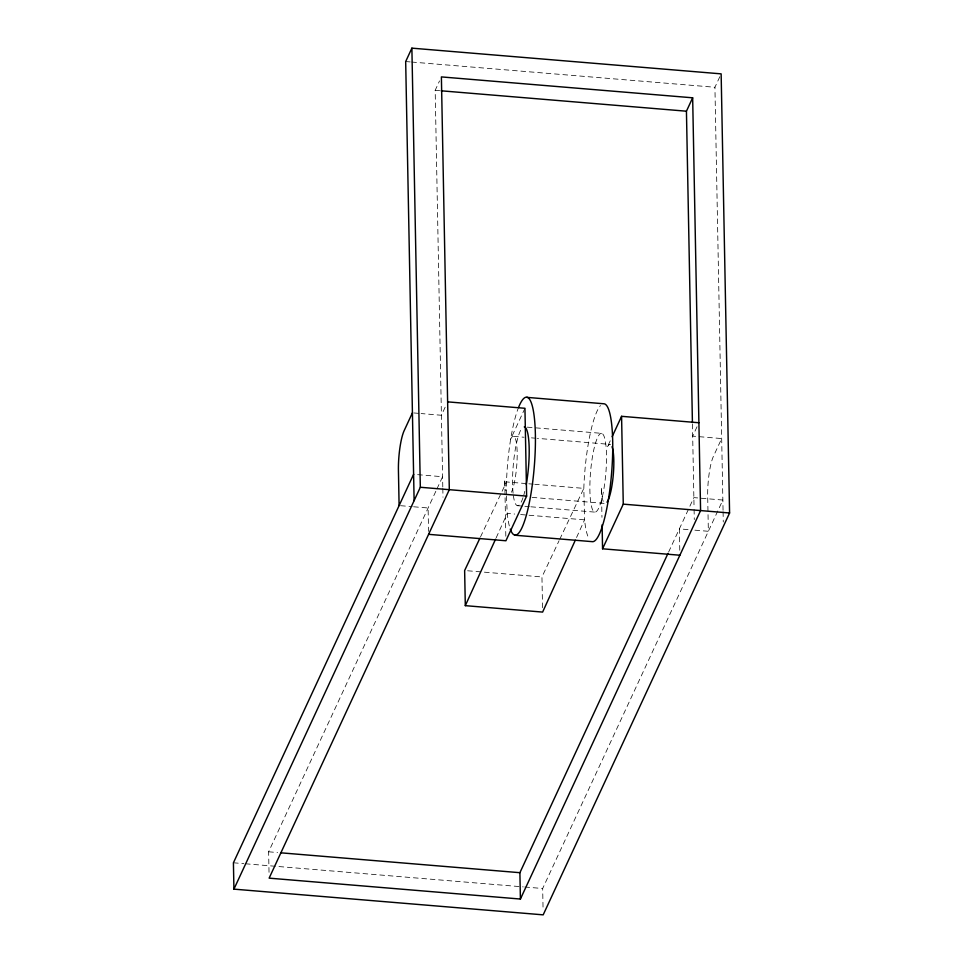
<?xml version="1.0" encoding="UTF-8"?>
<svg xmlns="http://www.w3.org/2000/svg" width="963" height="963" viewBox="0 0 963 963"><rect width="100%" height="100%" fill="white"/><g stroke="black" fill="none" stroke-linecap="round" stroke-linejoin="round"><path stroke-width="0.72" stroke-dasharray="4.82 3.61" d="M506.406 495.981L507.26 513.423A69.192 13.41 -85.2 0 0 509.848 527.796M506.418 494.573L506.502 481.933A69.192 13.41 -85.2 0 1 517.974 408.938M496.162 537.836L507.26 513.423L514.699 514.049M576.56 537.486L584.577 519.851L583.819 488.373A69.192 13.41 -85.2 0 1 600.491 405.555M442.787 486.977L435.18 90.305L439.525 80.928M445.147 407.217L441.415 415.258L421.12 413.56M269.026 872.297L268.629 851.798L436.287 490.323M436.925 488.963L442.595 476.733L413.609 474.314M524.943 408.288L510.45 439.537A29.66 5.754 -85.2 0 1 517.167 452.49A29.66 5.754 -85.2 0 1 511.461 492.237M723.057 510.282L714.931 87.26L719.903 76.546M610.241 440.789L607.087 447.578A29.66 5.754 -85.2 0 1 610.265 444.412L537.402 438.358M697.031 426.765L692.686 436.143L721.672 438.562L713.39 456.414A29.66 5.754 -85.2 0 0 707.685 496.162L708.359 531.287L693.866 530.083M668.611 552.076L693.866 497.618L722.852 500.038L542.675 888.5L543.096 910.456M480.489 536.969L506.502 481.933L527.315 483.667M542.542 607.701L541.952 576.957L559.07 540.712M559.708 539.376L583.819 488.373L534.754 484.293M405.676 61.548L410.154 61.921M411.658 62.041L714.931 87.26M435.18 90.305L439.658 90.678M413.873 412.958L419.675 413.44M527.243 427.151L601.574 433.338A39.543 7.668 -85.2 0 1 603.043 493.538A39.543 7.668 -85.2 0 1 589.91 491.286A39.543 7.668 -85.2 0 1 601.574 433.338M513.616 436.371L524.028 437.238M531.456 437.852L535.922 438.225M528.807 483.799L533.261 484.16M532.07 497.377L604.92 503.444A29.66 5.754 -85.2 0 1 601.381 487.326L601.959 517.312M517.456 505.683L523.403 506.177M524.895 506.297L529.349 506.67M530.842 506.791L594.773 512.111M520.646 514.543L584.577 519.851A69.192 13.41 -85.2 0 0 588.983 538.714M400.56 505.695L412.152 506.658M413.596 506.779L428.102 507.983L428.547 531.407M688.064 529.602L679.372 528.88L679.794 550.836M467.609 570.77L541.952 576.957M268.629 851.798L277.609 852.544M233.419 862.788L243.88 863.655M245.372 863.775L523.258 886.887M524.751 887.007L542.675 888.5M723.081 511.738L723.273 521.994M692.457 424.117L694.058 507.874M694.094 509.331L694.287 519.575M505.828 536.259L504.732 479.285A29.66 5.754 -85.2 0 0 505.828 490.661M442.824 488.434L442.992 497.221M524.799 491.299A39.543 7.668 -85.2 0 1 523.812 495.066M522.993 497.715A39.543 7.668 -85.2 0 1 513.255 494.693M513.098 493.225A39.543 7.668 -85.2 0 1 522.187 427.909"/><path stroke-width="1.44" d="M575.32 540.195L542.626 612.083L465.31 605.655L495.548 539.196M413.609 474.314L233.419 862.788L233.925 889.138L543.18 914.85L729.581 512.99L721.143 73.862L411.887 48.15L405.676 61.548L414.114 500.664M412.417 412.838L404.135 430.702A29.66 5.754 -85.2 0 0 398.429 470.45L399.103 505.575M233.925 889.138L420.325 487.266L411.887 48.15M692.421 422.613L686.438 111.202L692.662 97.805L441.391 76.908L449.312 489.686L269.134 878.148L520.405 899.045L700.583 510.571L692.662 97.805M447.626 401.86L524.943 408.288L526.629 496.114L505.912 540.761L428.607 534.333M612.131 436.708L621.58 416.317L698.897 422.745M679.878 555.23L602.561 548.802L623.266 504.143L621.58 416.317M520.405 899.045L519.9 872.695L667.973 553.436M479.863 538.317L464.635 570.529L465.31 605.655M441.162 90.799L686.438 111.202M526.821 397.358L604.138 403.798A69.192 13.41 -85.2 0 1 611.445 474.988A69.192 13.41 -85.2 0 1 592.221 541.651L514.904 535.223M420.325 487.266L526.629 496.114M623.266 504.143L729.581 512.99M280.594 852.797L519.9 872.695M602.104 524.811L602.561 548.802M518.443 407.71A69.192 13.41 -85.2 0 1 534.646 461.807A69.192 13.41 -85.2 0 1 510.282 529.108M524.269 426.91A39.543 7.668 -85.2 0 1 526.219 484.558M612.023 446.724A29.66 5.754 -85.2 0 1 613.226 475.493A29.66 5.754 -85.2 0 1 607.015 502.205"/></g></svg>
